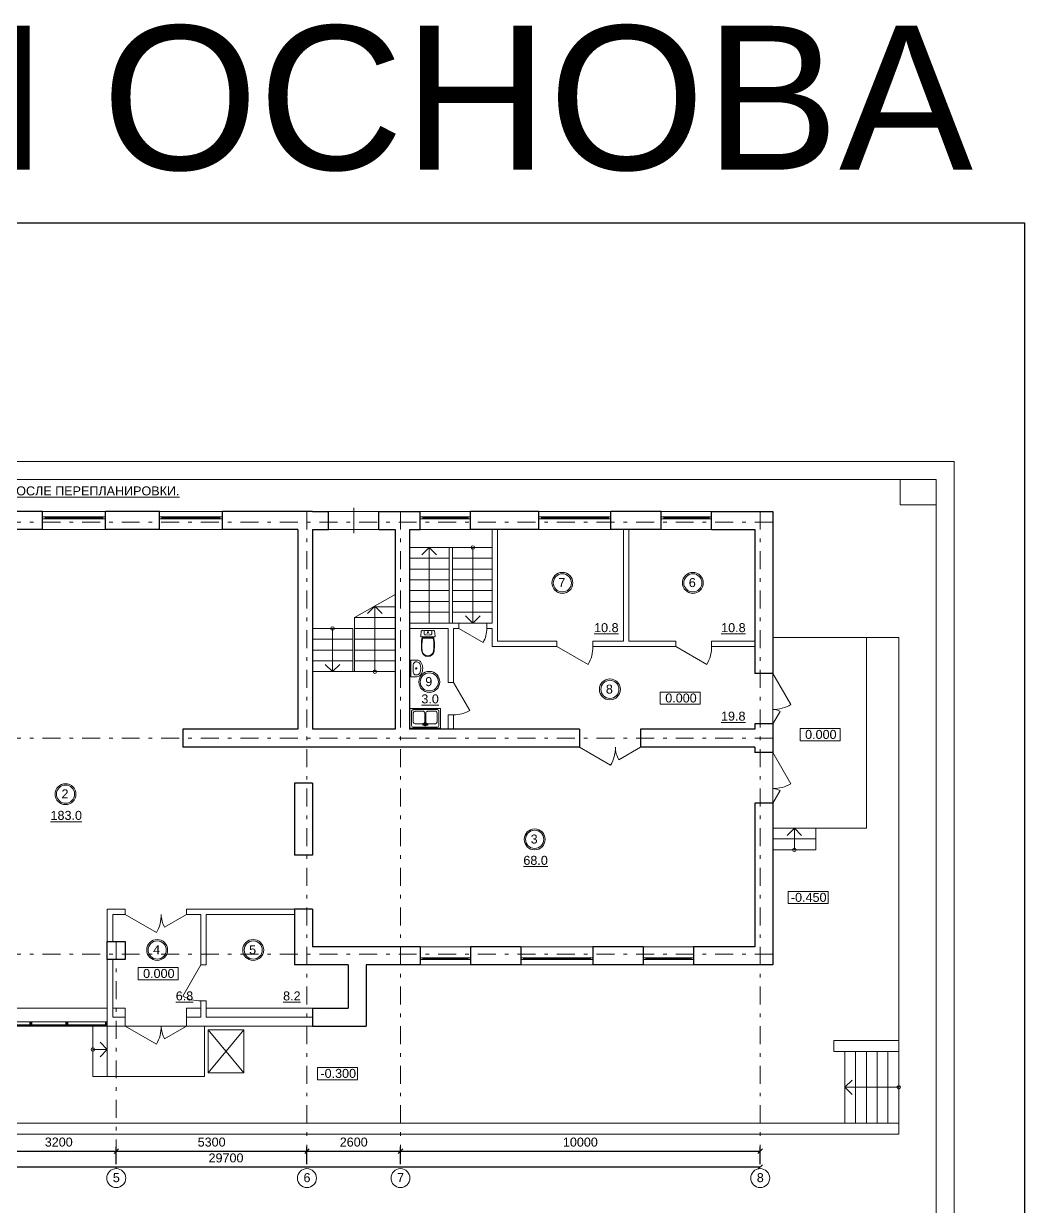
# Model space of a CAD drawing. Header units: metres. Extents: x 315 to 494, y -91 to 12.
# Drawn here: x 465.98 to 493.79, y -71.15 to -38.29 of the extents above; entities that cross this region are included whole.
import ezdxf
from ezdxf.enums import TextEntityAlignment as Align

# ---------------------------------------------------------------- set-up
doc = ezdxf.new("R2010")
doc.units = ezdxf.units.M
doc.header["$MEASUREMENT"] = 0
doc.linetypes.add('( Dashdot )', pattern=[1.001, 0.5, -0.25, 0.001, -0.25])
doc.layers.add('Level 50', color=7, linetype='Continuous', lineweight=0)
doc.styles.get("Standard").update_dxf_attribs({"font": 'times.ttf'})
doc.styles.add('Style-Arial', font='arial.ttf')
doc.dimstyles.get("Standard").update_dxf_attribs({"dimtxt": 0.18, "dimasz": 0.18, "dimexe": 0.18, "dimexo": 0.0625, "dimgap": 0.09, "dimtad": 0, "dimtih": 1, "dimtoh": 1, "dimdec": 4, "dimzin": 0, "dimdsep": 46, "dimtxsty": 'Standard', "dimcen": 0.09, "dimadec": 0, "dimazin": 0, "dimtfac": 1, "dimtdec": 4, "dimtofl": 0, "dimtmove": 0, "dimatfit": 3, "dimfxl": 1, "dimtolj": 1, "dimtzin": 0, "dimarcsym": 0})

# ---------------------------------------------------------------- blocks, each defined once
blk = doc.blocks.new('*U47')
at = {"layer": 'Level 50', "color": 7, "linetype": 'Continuous', "lineweight": 0}
for p, q in [((-20.487, 14.5), (20.513, 14.5)), ((20.513, 14.5), (20.513, -14.5))]:
    blk.add_line(p, q, dxfattribs=at)
at = {"layer": 'Level 50', "color": 7, "linetype": 'Continuous', "lineweight": 13}
for p, q in [((-18.487, 14), (20.013, 14)), ((19.013, 14), (19.013, 13.3)), ((20.013, 14), (20.013, -14)), ((19.013, 13.3), (20.013, 13.3))]:
    blk.add_line(p, q, dxfattribs=at)
blk = doc.blocks.new('_Oblique')
at = {"color": 0, "linetype": 'ByBlock', "lineweight": -2}
blk.add_line((0.5, 0.5), (-0.5, -0.5), dxfattribs=at)
blk = doc.blocks.new('*D414')
at = {"color": 0, "lineweight": -2, "transparency": 16777216}
for p, q in [((465.351, -69.973), (465.351, -69.491)), ((465.351, -69.616), (468.551, -69.616)), ((468.551, -69.973), (468.551, -69.491))]:
    blk.add_line(p, q, dxfattribs=at)
at = {"layer": 'Defpoints', "color": 0, "lineweight": 0, "transparency": 16777216}
for p in [(468.551, -69.616), (465.351, -70.098), (468.551, -70.098)]:
    blk.add_point(p, dxfattribs=at)
at = {"color": 0, "lineweight": -2, "transparency": 16777216, "xscale": 0.125, "yscale": 0.125, "zscale": 0.125, "rotation": 180}
blk.add_blockref('_Oblique', (465.351, -69.616), dxfattribs=at)
at = {"color": 0, "lineweight": -2, "transparency": 16777216, "xscale": 0.125, "yscale": 0.125, "zscale": 0.125}
blk.add_blockref('_Oblique', (468.551, -69.616), dxfattribs=at)
at = {"color": 0, "lineweight": 0, "transparency": 16777216, "insert": (466.951, -69.363), "char_height": 0.25, "attachment_point": 5, "style": 'Style-Arial'}
blk.add_mtext('\\A1;3200', dxfattribs=at)
blk = doc.blocks.new('*D415')
at = {"color": 0, "lineweight": -2, "transparency": 16777216}
for p, q in [((468.551, -69.973), (468.551, -69.491)), ((468.551, -69.616), (473.851, -69.616)), ((473.851, -69.973), (473.851, -69.491))]:
    blk.add_line(p, q, dxfattribs=at)
at = {"layer": 'Defpoints', "color": 0, "lineweight": 0, "transparency": 16777216}
for p in [(473.851, -69.616), (468.551, -70.098), (473.851, -70.098)]:
    blk.add_point(p, dxfattribs=at)
at = {"color": 0, "lineweight": -2, "transparency": 16777216, "xscale": 0.125, "yscale": 0.125, "zscale": 0.125, "rotation": 180}
blk.add_blockref('_Oblique', (468.551, -69.616), dxfattribs=at)
at = {"color": 0, "lineweight": -2, "transparency": 16777216, "xscale": 0.125, "yscale": 0.125, "zscale": 0.125}
blk.add_blockref('_Oblique', (473.851, -69.616), dxfattribs=at)
at = {"color": 0, "lineweight": 0, "transparency": 16777216, "insert": (471.201, -69.363), "char_height": 0.25, "attachment_point": 5, "style": 'Style-Arial'}
blk.add_mtext('\\A1;5300', dxfattribs=at)
blk = doc.blocks.new('*D416')
at = {"color": 0, "lineweight": -2, "transparency": 16777216}
for p, q in [((473.851, -69.973), (473.851, -69.491)), ((473.851, -69.616), (476.451, -69.616)), ((476.451, -69.973), (476.451, -69.491))]:
    blk.add_line(p, q, dxfattribs=at)
at = {"layer": 'Defpoints', "color": 0, "lineweight": 0, "transparency": 16777216}
for p in [(476.451, -69.616), (473.851, -70.098), (476.451, -70.098)]:
    blk.add_point(p, dxfattribs=at)
at = {"color": 0, "lineweight": -2, "transparency": 16777216, "xscale": 0.125, "yscale": 0.125, "zscale": 0.125, "rotation": 180}
blk.add_blockref('_Oblique', (473.851, -69.616), dxfattribs=at)
at = {"color": 0, "lineweight": -2, "transparency": 16777216, "xscale": 0.125, "yscale": 0.125, "zscale": 0.125}
blk.add_blockref('_Oblique', (476.451, -69.616), dxfattribs=at)
at = {"color": 0, "lineweight": 0, "transparency": 16777216, "insert": (475.151, -69.363), "char_height": 0.25, "attachment_point": 5, "style": 'Style-Arial'}
blk.add_mtext('\\A1;2600', dxfattribs=at)
blk = doc.blocks.new('*D417')
at = {"color": 0, "lineweight": -2, "transparency": 16777216}
for p, q in [((476.451, -69.973), (476.451, -69.491)), ((476.451, -69.616), (486.451, -69.616)), ((486.451, -69.973), (486.451, -69.491))]:
    blk.add_line(p, q, dxfattribs=at)
at = {"layer": 'Defpoints', "color": 0, "lineweight": 0, "transparency": 16777216}
for p in [(486.451, -69.616), (476.451, -70.098), (486.451, -70.098)]:
    blk.add_point(p, dxfattribs=at)
at = {"color": 0, "lineweight": -2, "transparency": 16777216, "xscale": 0.125, "yscale": 0.125, "zscale": 0.125, "rotation": 180}
blk.add_blockref('_Oblique', (476.451, -69.616), dxfattribs=at)
at = {"color": 0, "lineweight": -2, "transparency": 16777216, "xscale": 0.125, "yscale": 0.125, "zscale": 0.125}
blk.add_blockref('_Oblique', (486.451, -69.616), dxfattribs=at)
at = {"color": 0, "lineweight": 0, "transparency": 16777216, "insert": (481.451, -69.363), "char_height": 0.25, "attachment_point": 5, "style": 'Style-Arial'}
blk.add_mtext('\\A1;10000', dxfattribs=at)
blk = doc.blocks.new('*D419')
at = {"color": 0, "lineweight": -2, "transparency": 16777216}
for p, q in [((456.751, -69.973), (456.751, -69.93)), ((486.451, -69.973), (486.451, -69.93)), ((486.451, -70.055), (456.751, -70.055))]:
    blk.add_line(p, q, dxfattribs=at)
at = {"layer": 'Defpoints', "color": 0, "lineweight": 0, "transparency": 16777216}
for p in [(456.751, -70.055), (456.751, -70.098), (486.451, -70.098)]:
    blk.add_point(p, dxfattribs=at)
at = {"color": 0, "lineweight": -2, "transparency": 16777216, "xscale": 0.125, "yscale": 0.125, "zscale": 0.125, "rotation": 180}
blk.add_blockref('_Oblique', (456.751, -70.055), dxfattribs=at)
at = {"color": 0, "lineweight": -2, "transparency": 16777216, "xscale": 0.125, "yscale": 0.125, "zscale": 0.125}
blk.add_blockref('_Oblique', (486.451, -70.055), dxfattribs=at)
at = {"color": 0, "lineweight": 0, "transparency": 16777216, "insert": (471.601, -69.803), "char_height": 0.25, "attachment_point": 5, "style": 'Style-Arial'}
blk.add_mtext('\\A1;29700', dxfattribs=at)
blk = doc.blocks.new('*U194')
at = {"color": 7, "linetype": 'Continuous', "lineweight": 13}
blk.add_line((0, 0.06), (0, -0.06), dxfattribs=at)
at = {"color": 7, "linetype": 'Continuous', "lineweight": 13, "flags": 128}
for points in [[(-0.025, 0.06), (0.025, 0.06), (0.025, -0.01), (-0.025, -0.01), (-0.025, 0.06)], [(-0.025, -0.05), (0.025, -0.05), (0.025, -0.06), (-0.025, -0.06), (-0.025, -0.05)]]:
    blk.add_lwpolyline(points, close=True, dxfattribs=at)
for points in [[(-0.015, -0.025), (-0.025, -0.025), (-0.025, -0.01), (0.025, -0.01), (0.025, -0.025), (0.015, -0.025)], [(0.015, -0.025), (0.015, -0.05), (-0.015, -0.05), (-0.015, -0.025)]]:
    blk.add_lwpolyline(points, dxfattribs=at)
blk = doc.blocks.new('*U30')
at = {"color": 7, "linetype": 'Continuous', "lineweight": 13}
for radius in [0.291, 0.252]:
    blk.add_circle((0, 0), radius, dxfattribs=at)
at = {"color": 7, "linetype": 'Continuous', "lineweight": 13, "style": 'Style-Arial'}
blk.add_text('2', height=0.25, dxfattribs=at).set_placement((-0.113, 0.133), align=Align.TOP_LEFT)
blk = doc.blocks.new('*U31')
at = {"color": 7, "linetype": 'Continuous', "lineweight": 13}
for radius in [0.291, 0.252]:
    blk.add_circle((0, 0), radius, dxfattribs=at)
at = {"color": 7, "linetype": 'Continuous', "lineweight": 13, "style": 'Style-Arial'}
blk.add_text('3', height=0.25, dxfattribs=at).set_placement((-0.113, 0.133), align=Align.TOP_LEFT)
blk = doc.blocks.new('*U32')
at = {"color": 7, "linetype": 'Continuous', "lineweight": 13}
for radius in [0.291, 0.252]:
    blk.add_circle((0, 0), radius, dxfattribs=at)
at = {"color": 7, "linetype": 'Continuous', "lineweight": 13, "style": 'Style-Arial'}
blk.add_text('4', height=0.25, dxfattribs=at).set_placement((-0.113, 0.133), align=Align.TOP_LEFT)
blk = doc.blocks.new('*U33')
at = {"color": 7, "linetype": 'Continuous', "lineweight": 13}
for radius in [0.291, 0.252]:
    blk.add_circle((0, 0), radius, dxfattribs=at)
at = {"color": 7, "linetype": 'Continuous', "lineweight": 13, "style": 'Style-Arial'}
blk.add_text('5', height=0.25, dxfattribs=at).set_placement((-0.113, 0.133), align=Align.TOP_LEFT)
blk = doc.blocks.new('*U34')
at = {"color": 7, "linetype": 'Continuous', "lineweight": 13}
for radius in [0.291, 0.252]:
    blk.add_circle((0, 0), radius, dxfattribs=at)
at = {"color": 7, "linetype": 'Continuous', "lineweight": 13, "style": 'Style-Arial'}
blk.add_text('6', height=0.25, dxfattribs=at).set_placement((-0.113, 0.133), align=Align.TOP_LEFT)
blk = doc.blocks.new('*U35')
at = {"color": 7, "linetype": 'Continuous', "lineweight": 13}
for radius in [0.291, 0.252]:
    blk.add_circle((0, 0), radius, dxfattribs=at)
at = {"color": 7, "linetype": 'Continuous', "lineweight": 13, "style": 'Style-Arial'}
blk.add_text('7', height=0.25, dxfattribs=at).set_placement((-0.113, 0.133), align=Align.TOP_LEFT)
blk = doc.blocks.new('*U37')
at = {"color": 7, "linetype": 'Continuous', "lineweight": 13}
for radius in [0.291, 0.252]:
    blk.add_circle((0, 0), radius, dxfattribs=at)
at = {"color": 7, "linetype": 'Continuous', "lineweight": 13, "style": 'Style-Arial'}
blk.add_text('8', height=0.25, dxfattribs=at).set_placement((-0.113, 0.133), align=Align.TOP_LEFT)
blk = doc.blocks.new('*U36')
at = {"color": 7, "linetype": 'Continuous', "lineweight": 13}
for radius in [0.291, 0.252]:
    blk.add_circle((0, 0), radius, dxfattribs=at)
at = {"color": 7, "linetype": 'Continuous', "lineweight": 13, "style": 'Style-Arial'}
blk.add_text('9', height=0.25, dxfattribs=at).set_placement((-0.113, 0.133), align=Align.TOP_LEFT)
blk = doc.blocks.new('SINK10')
at = {"color": 252, "linetype": 'Continuous', "lineweight": 13}
for p, q in [((-23, 0), (-23, -16.8)), ((23, 0), (-23, 0)), ((23, 0), (23, -16.8)), ((-17.9, -12.3), (-18, -13.4)), ((-18, -13.4), (-18, -16.8)), ((-17.5, -11.2), (-17.9, -12.3)), ((-16.8, -10.1), (-17.5, -11.2)), ((-15.9, -9.2), (-16.8, -10.1)), ((-14.8, -8.3), (-15.9, -9.2)), ((-13.6, -7.7), (-14.8, -8.3)), ((-12.2, -7.2), (-13.6, -7.7)), ((-10.7, -6.9), (-12.2, -7.2)), ((-9.1, -6.8), (-10.7, -6.9)), ((-9.1, -6.8), (-9.1, -6.8)), ((9.1, -6.8), (-9.1, -6.8)), ((9.1, -6.8), (9.1, -6.8)), ((10.7, -6.9), (9.1, -6.8)), ((12.2, -7.2), (10.7, -6.9)), ((13.6, -7.7), (12.2, -7.2)), ((14.8, -8.3), (13.6, -7.7)), ((15.9, -9.2), (14.8, -8.3)), ((16.8, -10.1), (15.9, -9.2)), ((17.5, -11.2), (16.8, -10.1)), ((17.9, -12.3), (17.5, -11.2)), ((18, -13.4), (17.9, -12.3)), ((18, -13.4), (18, -16.8))]:
    blk.add_line(p, q, dxfattribs=at)
for centre, radius, start, end in [((-9.1, -16.8), 13.9, 180, 241.5254), ((-9.1, -16.8), 8.89, 180, 241.5254), ((0, 0), 33, 241.5254, 298.4746), ((0, 0), 28, 241.5254, 298.4746), ((0, -15.2), 1.75, 0, 360), ((9.1, -16.8), 8.89, 298.4746, 360), ((9.1, -16.8), 13.9, 298.4746, 360)]:
    blk.add_arc(centre, radius, start, end, dxfattribs=at)
blk = doc.blocks.new('ун2')
at = {"color": 252, "linetype": 'Continuous', "lineweight": 13}
for p, q in [((-0.131, -0.114), (-0.131, 0.006)), ((0.131, -0.114), (0.131, 0.006)), ((-0.25, -0.194), (-0.229, -0.012)), ((0, -0.266), (-0.184, -0.266)), ((0, -0.235), (-0.168, -0.235)), ((0, -0.235), (0.168, -0.235)), ((0, -0.266), (0.184, -0.266)), ((0.25, -0.194), (0.229, -0.012))]:
    blk.add_line(p, q, dxfattribs=at)
at = {"color": 252, "linetype": 'Continuous', "lineweight": 13, "extrusion": (0, 0, -1)}
blk.add_circle((0, -0.058), 0.0157, dxfattribs=at)
at = {"color": 252, "linetype": 'Continuous', "lineweight": 13}
for centre, radius, start, end in [((-0.225, 0.014), 0.0259, 262.0147, 1.5137), ((0, 1.373), 1.373, 261.6431, 278.3569), ((0.225, 0.014), 0.0258, 178.1572, 278.1058), ((-0.226, -0.192), 0.0242, 185.3126, 270.5398), ((0, -1.267), 1.076, 77.8721, 102.1279), ((1.292, -0.524), 1.518, 168.8327, 186.9654), ((-0.169, -0.152), 0.0829, 229.7034, 270.7895), ((1.29, -0.524), 1.497, 170.087, 187.0749), ((-0.115, -0.115), 0.0166, 175.2998, 270.088), ((0, -0.594), 0.477, 76.0614, 103.9386), ((0.115, -0.115), 0.0166, 269.912, 4.7002), ((0.169, -0.152), 0.0829, 269.2105, 310.2966), ((-1.29, -0.524), 1.497, 352.9251, 9.913), ((-1.292, -0.524), 1.518, 353.0346, 11.1673), ((0.226, -0.192), 0.0242, 269.4602, 354.6874), ((0, -0.679), 0.217, 187.7539, 269.9084), ((0, -0.679), 0.198, 188.5249, 269.9084), ((0, -0.679), 0.198, 270.0916, 351.4751), ((0, -0.679), 0.217, 270.0916, 352.2461)]:
    blk.add_arc(centre, radius, start, end, dxfattribs=at)
blk = doc.blocks.new('SINK4')
at = {"color": 252, "linetype": 'Continuous', "lineweight": 13}
for p, q in [((-45, 0), (45, 0)), ((-45, -60), (-45, 0)), ((45, -60), (45, 0)), ((-45, -2), (45, -2)), ((-40, -10), (-40, -52)), ((35, -5), (-35, -5)), ((-35, -20), (-35, -47)), ((-6.5, -15), (-30, -15)), ((-7.4, -12), (-7.5, -12.3)), ((-7.5, -12.3), (-7.5, -12.8)), ((-7.5, -12.8), (-7.4, -13.4)), ((-7.1, -11.4), (-7.4, -12)), ((-7.2, -11.9), (-7.4, -12)), ((-7.4, -13.4), (-7.3, -14)), ((-7.3, -14), (-7.1, -14.5)), ((-7, -11.9), (-7.2, -11.9)), ((-6.9, -11.3), (-7.1, -11.4)), ((-7.1, -14.5), (-6.9, -15.1)), ((-6.8, -12.1), (-7, -11.9)), ((-3, -11.2), (-6.9, -11.3)), ((-6.6, -11.3), (-6.9, -11.3)), ((-6.9, -15.1), (-6.6, -15.5)), ((-6.5, -12.5), (-6.8, -12.1)), ((-6.3, -11.6), (-6.6, -11.3)), ((-6.6, -15.5), (-6.4, -15.7)), ((-6.3, -13), (-6.5, -12.5)), ((-6.4, -15.7), (-6.2, -15.7)), ((-5.9, -16), (-6.4, -15.7)), ((-6, -12.1), (-6.3, -11.6)), ((-6.1, -13.6), (-6.3, -13)), ((-6.2, -15.7), (-6, -15.6)), ((-6, -14.2), (-6.1, -13.6)), ((-5.7, -12.7), (-6, -12.1)), ((-5.9, -14.8), (-6, -14.2)), ((-6, -15.6), (-5.9, -15.3)), ((-5.9, -15.3), (-5.9, -14.8)), ((-5.9, -16), (-5.6, -16.1)), ((-5.5, -13.5), (-5.7, -12.7)), ((-2.2, -14.1), (-5.6, -16.1)), ((-5.6, -16.1), (-5.4, -15.9)), ((-5.3, -14.2), (-5.5, -13.5)), ((-5.4, -15.9), (-5.3, -15.5)), ((-5.3, -14.9), (-5.3, -14.2)), ((-5.3, -15.5), (-5.3, -14.9)), ((-2.8, -11.3), (-3, -11.2)), ((-2.6, -11.4), (-2.8, -11.3)), ((-2.3, -10.4), (-2.7, -11.1)), ((-2.7, -11.1), (-2.7, -11.4)), ((-1.9, -11.3), (-2.6, -11.5)), ((-2.4, -11.7), (-2.6, -11.4)), ((-2.3, -12.1), (-2.4, -11.7)), ((-1.6, -9.7), (-2.3, -10.4)), ((-2.1, -12.6), (-2.3, -12.1)), ((-2.2, -14.1), (-2.1, -14)), ((-2, -13), (-2.1, -12.6)), ((-2.1, -14), (-2, -13.8)), ((-2, -13.4), (-2, -13)), ((-2, -13.8), (-2, -13.4)), ((-1.3, -13.6), (-2, -13.8)), ((-2, -13.9), (-1.6, -14.3)), ((-0.9, -9.3), (-1.6, -9.7)), ((-1.6, -14.3), (-0.9, -14.7)), ((-1.2, -11.1), (-1.5, -12)), ((-1.5, -12), (-1.2, -12.9)), ((-1.5, -47), (-1.5, -20)), ((-0.5, -10.6), (-1.2, -11.1)), ((-1.2, -12.9), (-0.9, -13.1)), ((-1.1, -32), (-0.9, -31.4)), ((-0.9, -32.6), (-1.1, -32)), ((-0.8, -11.4), (-1, -12)), ((-1, -12), (-0.9, -12.5)), ((0, -9.2), (-0.9, -9.3)), ((-0.7, -11.5), (-0.9, -12)), ((-0.9, -12), (-0.9, -32)), ((-0.9, -14.7), (-0.9, -14.7)), ((-0.7, -32.5), (-0.9, -32)), ((-0.3, -11), (-0.8, -11.4)), ((-0.3, -32.9), (-0.9, -32.6)), ((-0.9, -32.6), (-0.7, -33)), ((-0.3, -11.2), (-0.7, -11.5)), ((-0.3, -32.8), (-0.7, -32.5)), ((-0.3, -33.3), (-0.7, -33)), ((0.5, -10.6), (-0.5, -10.6)), ((0.3, -11), (-0.3, -11)), ((0.3, -11.2), (-0.3, -11.2)), ((0.3, -32.8), (-0.3, -32.8)), ((0.3, -32.9), (-0.3, -32.9)), ((0.3, -33.3), (-0.3, -33.3)), ((0.9, -9.3), (0, -9.2)), ((0.8, -11.4), (0.3, -11)), ((0.7, -11.5), (0.3, -11.2)), ((0.7, -32.5), (0.3, -32.8)), ((0.8, -32.6), (0.3, -32.9)), ((0.7, -33), (0.3, -33.3)), ((1.2, -11.1), (0.5, -10.6)), ((0.8, -12), (0.7, -11.5)), ((0.8, -32), (0.7, -32.5)), ((0.8, -32.6), (0.7, -33)), ((1, -12), (0.8, -11.4)), ((0.8, -12.5), (1, -12)), ((0.8, -12), (0.8, -32)), ((0.8, -13.1), (1.2, -12.9)), ((0.8, -14.7), (0.9, -14.7)), ((0.8, -31.4), (1, -32)), ((1, -32), (0.8, -32.6)), ((1.6, -9.7), (0.9, -9.3)), ((0.9, -14.7), (1.6, -14.3)), ((1.5, -12), (1.2, -11.1)), ((1.2, -12.9), (1.5, -12)), ((1.3, -13.6), (2, -13.8)), ((1.5, -20), (1.5, -47)), ((2.3, -10.4), (1.6, -9.7)), ((1.6, -14.3), (2, -13.9)), ((1.9, -11.3), (2.6, -11.5)), ((2.1, -12.6), (2, -13)), ((2, -13), (2, -13.4)), ((2, -13.4), (2, -13.8)), ((2, -13.8), (2.1, -14)), ((2.3, -12.1), (2.1, -12.6)), ((2.1, -14), (2.2, -14.1)), ((2.2, -14.1), (5.6, -16.1)), ((2.7, -11.1), (2.3, -10.4)), ((2.4, -11.7), (2.3, -12.1)), ((2.6, -11.4), (2.4, -11.7)), ((2.8, -11.3), (2.6, -11.4)), ((2.7, -11.4), (2.7, -11.1)), ((3, -11.2), (2.8, -11.3)), ((3, -11.2), (6.9, -11.3)), ((5.5, -13.5), (5.3, -14.2)), ((5.3, -14.2), (5.3, -14.9)), ((5.3, -14.9), (5.3, -15.5)), ((5.3, -15.5), (5.4, -15.9)), ((5.4, -15.9), (5.6, -16.1)), ((5.7, -12.7), (5.5, -13.5)), ((5.6, -16.1), (5.9, -16)), ((6, -12.1), (5.7, -12.7)), ((6, -14.2), (5.9, -14.8)), ((5.9, -14.8), (5.9, -15.3)), ((5.9, -15.3), (6, -15.6)), ((5.9, -16), (6.4, -15.7)), ((6.3, -11.6), (6, -12.1)), ((6.1, -13.6), (6, -14.2)), ((6, -15.6), (6.2, -15.7)), ((6.3, -13), (6.1, -13.6)), ((6.2, -15.7), (6.4, -15.7)), ((6.6, -11.3), (6.3, -11.6)), ((6.5, -12.5), (6.3, -13)), ((6.4, -15.7), (6.6, -15.5)), ((6.8, -12.1), (6.5, -12.5)), ((30, -15), (6.5, -15)), ((6.9, -11.3), (6.6, -11.3)), ((6.6, -15.5), (6.9, -15.1)), ((7, -11.9), (6.8, -12.1)), ((7.1, -11.4), (6.9, -11.3)), ((6.9, -15.1), (7.1, -14.5)), ((7.2, -11.9), (7, -11.9)), ((7.1, -11.4), (7.4, -12)), ((7.1, -14.5), (7.3, -14)), ((7.4, -12), (7.2, -11.9)), ((7.3, -14), (7.4, -13.4)), ((7.5, -12.3), (7.4, -12)), ((7.4, -13.4), (7.5, -12.8)), ((7.5, -12.8), (7.5, -12.3)), ((35, -47), (35, -20)), ((40, -52), (40, -10)), ((-45, -60), (45, -60)), ((-35, -57), (35, -57)), ((-30, -52), (-6.5, -52)), ((6.5, -52), (30, -52))]:
    blk.add_line(p, q, dxfattribs=at)
for centre, start, end in [((-35, -10), 90, 180), ((-30, -20), 90, 180), ((-6.5, -20), 0, 90), ((6.5, -20), 90, 180), ((30, -20), 0, 90), ((35, -10), 0, 90), ((-35, -52), 180, 270), ((-30, -47), 180, 270), ((-6.5, -47), 270, 0), ((6.5, -47), 180, 270), ((30, -47), 270, 0), ((35, -52), 270, 0)]:
    blk.add_arc(centre, 5, start, end, dxfattribs=at)
for p in [(-35, -57), (-30, -52), (6.5, -52)]:
    blk.add_point(p, dxfattribs=at)

msp = doc.modelspace()

# ---------------------------------------------------------------- linework, layer by layer
at = {"color": 7, "linetype": 'Continuous', "lineweight": 30}
for p, q in [((466.50056746, -51.84026234), (465.00056746, -51.84026234)), ((469.75056746, -51.84026234), (468.25056746, -51.84026234)), ((474.00056746, -51.84026234), (474.45056746, -51.84026234)), ((475.85056746, -51.84026234), (477.00056746, -51.84026234)), ((485.10056746, -51.84026234), (486.80056746, -51.84026234)), ((466.50056746, -52.34026234), (465.00056746, -52.34026234)), ((469.75056746, -52.34026234), (468.25056746, -52.34026234)), ((474.00056746, -52.34026234), (474.45056746, -52.34026234)), ((475.85056746, -52.34026234), (476.30056746, -52.34026234)), ((476.70056746, -52.34026234), (477.00056746, -52.34026234)), ((485.10056746, -52.34026234), (486.30056746, -52.34026234)), ((473.60056746, -57.89026234), (470.40056746, -57.89026234)), ((481.42556746, -57.89026234), (481.42556746, -58.39026234)), ((474.00056746, -59.39026234), (473.50056746, -59.39026234)), ((486.80056746, -59.94026234), (486.80056746, -64.44026234)), ((474.00056746, -62.89026234), (473.50056746, -62.89026234)), ((475.00056746, -64.44026234), (475.00056746, -65.64026234))]:
    msp.add_line(p, q, dxfattribs=at)
at = {"lineweight": 30}
for p, q in [((466.50056746, -52.34026234), (466.50056746, -51.84026234)), ((468.25056746, -52.34026234), (468.25056746, -51.84026234)), ((469.75056746, -52.34026234), (469.75056746, -51.84026234)), ((474.00056746, -51.84026234), (471.50056746, -51.84026234)), ((471.50056746, -52.34026234), (471.50056746, -51.84026234)), ((474.45056746, -52.34026234), (474.45056746, -51.84026234)), ((475.85056746, -52.34026234), (475.85056746, -51.84026234)), ((477.00056746, -52.34026234), (477.00056746, -51.84026234)), ((478.40056746, -52.34026234), (478.40056746, -51.84026234)), ((480.30056746, -51.84026234), (478.40056746, -51.84026234)), ((480.30056746, -52.34026234), (480.30056746, -51.84026234)), ((482.30056746, -52.34026234), (482.30056746, -51.84026234)), ((483.70056746, -51.84026234), (482.30056746, -51.84026234)), ((483.70056746, -52.34026234), (483.70056746, -51.84026234)), ((485.10056746, -52.34026234), (485.10056746, -51.84026234)), ((486.80056746, -51.84026234), (486.80056746, -56.34026234)), ((473.60056746, -52.34026234), (471.50056746, -52.34026234)), ((473.60056746, -52.34026234), (473.60056746, -57.89026234)), ((474.00056746, -52.34026234), (474.00056746, -57.89026234)), ((476.30056746, -52.34026234), (476.30056746, -57.89026234)), ((476.70056746, -52.34026234), (476.70056746, -57.89026234)), ((480.30056746, -52.34026234), (478.40056746, -52.34026234)), ((483.70056746, -52.34026234), (482.30056746, -52.34026234)), ((486.30056746, -52.34026234), (486.30056746, -56.34026234)), ((486.80056746, -56.34026234), (486.30056746, -56.34026234)), ((486.80056746, -57.74026234), (486.30056746, -57.74026234)), ((486.30056746, -57.74026234), (486.30056746, -57.89026234)), ((486.80056746, -57.74026234), (486.80056746, -58.54026234)), ((470.40056746, -57.89026234), (470.40056746, -58.39026234)), ((476.30056746, -57.89026234), (474.00056746, -57.89026234)), ((481.42556746, -57.89026234), (476.70056746, -57.89026234)), ((486.30056746, -57.89026234), (483.12556746, -57.89026234)), ((483.12556746, -57.89026234), (483.12556746, -58.39026234)), ((481.42556746, -58.39026234), (470.40056746, -58.39026234)), ((486.30056746, -58.39026234), (483.12556746, -58.39026234)), ((486.30056746, -58.39026234), (486.30056746, -58.54026234)), ((486.80056746, -58.54026234), (486.30056746, -58.54026234)), ((473.50056746, -59.39026234), (473.50056746, -61.39026234)), ((474.00056746, -59.39026234), (474.00056746, -61.39026234)), ((486.80056746, -59.94026234), (486.30056746, -59.94026234)), ((486.30056746, -59.94026234), (486.30056746, -63.94026234)), ((474.00056746, -61.39026234), (473.50056746, -61.39026234)), ((473.50056746, -62.89026234), (473.50056746, -64.44026234)), ((474.00056746, -62.89026234), (474.00056746, -63.94026234)), ((477.00056746, -63.94026234), (474.00056746, -63.94026234)), ((477.00056746, -63.94026234), (477.00056746, -64.44026234)), ((478.40056746, -63.94026234), (478.40056746, -64.44026234)), ((479.80056746, -63.94026234), (478.40056746, -63.94026234)), ((479.80056746, -63.94026234), (479.80056746, -64.44026234)), ((481.80056746, -63.94026234), (481.80056746, -64.44026234)), ((483.20056746, -63.94026234), (481.80056746, -63.94026234)), ((483.20056746, -63.94026234), (483.20056746, -64.44026234)), ((486.30056746, -63.94026234), (484.60056746, -63.94026234)), ((484.60056746, -63.94026234), (484.60056746, -64.44026234)), ((475.00056746, -64.44026234), (473.50056746, -64.44026234)), ((477.00056746, -64.44026234), (475.50056746, -64.44026234)), ((475.50056746, -64.44026234), (475.50056746, -66.14026234)), ((479.80056746, -64.44026234), (478.40056746, -64.44026234)), ((483.20056746, -64.44026234), (481.80056746, -64.44026234)), ((486.80056746, -64.44026234), (484.60056746, -64.44026234)), ((474.00056746, -65.64026234), (474.00056746, -66.14026234)), ((474.00056746, -65.64026234), (475.00056746, -65.64026234)), ((474.00056746, -66.14026234), (475.50056746, -66.14026234))]:
    msp.add_line(p, q, dxfattribs=at)
at = {"color": 1, "linetype": '( Dashdot )', "lineweight": 0}
for p, q in [((473.85056746, -51.84026234), (473.85056746, -70.09831554)), ((476.45056746, -51.84026234), (476.45056746, -70.09831554)), ((486.45056746, -51.84026234), (486.45056746, -70.09831554)), ((486.80056746, -52.14026234), (453.51223399, -52.14026234)), ((486.80056746, -58.14026234), (453.51223399, -58.14026234)), ((468.55056746, -63.79026234), (468.55056746, -70.09831554)), ((486.80056746, -64.14026234), (453.51223399, -64.14026234))]:
    msp.add_line(p, q, dxfattribs=at)
at = {"lineweight": 0}
for p, q in [((475.15056746, -52.44026234), (475.15056746, -51.74026234)), ((475.17556746, -54.79026234), (476.30056746, -54.1474052)), ((475.70056746, -54.49026234), (476.30056746, -54.49026234)), ((475.17556746, -54.79026234), (476.30056746, -54.79026234)), ((475.17556746, -55.09026234), (476.30056746, -55.09026234)), ((474.00056746, -55.39026234), (475.12556746, -55.39026234)), ((475.17556746, -55.39026234), (476.30056746, -55.39026234)), ((486.80056746, -55.34026234), (490.30056746, -55.34026234)), ((490.30056746, -55.34026234), (490.30056746, -69.14026234)), ((474.00056746, -55.69026234), (475.12556746, -55.69026234)), ((475.17556746, -55.69026234), (476.30056746, -55.69026234)), ((474.00056746, -55.99026234), (475.12556746, -55.99026234)), ((475.17556746, -55.99026234), (476.30056746, -55.99026234)), ((488.50056746, -66.54026234), (490.30056746, -66.54026234)), ((488.50056746, -66.54026234), (488.50056746, -66.84026234)), ((488.50056746, -66.84026234), (490.30056746, -66.84026234)), ((488.80056746, -66.84026234), (488.80056746, -68.84026234)), ((489.10056746, -66.84026234), (489.10056746, -68.84026234)), ((489.40056746, -66.84026234), (489.40056746, -68.84026234)), ((489.70056746, -66.84026234), (489.70056746, -68.84026234)), ((490.00056746, -66.84026234), (490.00056746, -68.84026234)), ((454.32801526, -68.84026234), (490.30056746, -68.84026234)), ((454.32801526, -69.14026234), (490.30056746, -69.14026234))]:
    msp.add_line(p, q, dxfattribs=at)
at = {"color": 7, "linetype": 'Continuous', "lineweight": 0}
for p, q in [((468.18056746, -52.01526234), (466.57056746, -52.01526234)), ((471.43056746, -52.01526234), (469.82056746, -52.01526234)), ((478.33056746, -52.01526234), (477.07056746, -52.01526234)), ((482.23056746, -52.01526234), (480.37056746, -52.01526234)), ((485.03056746, -52.01526234), (483.77056746, -52.01526234)), ((476.70056746, -53.14026234), (477.80056746, -53.14026234)), ((477.90056746, -53.14026234), (479.00056746, -53.14026234)), ((476.70056746, -53.44026234), (477.80056746, -53.44026234)), ((477.90056746, -53.44026234), (479.00056746, -53.44026234)), ((476.70056746, -53.74026234), (477.80056746, -53.74026234)), ((477.90056746, -53.74026234), (479.00056746, -53.74026234)), ((476.70056746, -54.04026234), (477.80056746, -54.04026234)), ((477.90056746, -54.04026234), (479.00056746, -54.04026234)), ((476.70056746, -54.34026234), (477.80056746, -54.34026234)), ((477.90056746, -54.34026234), (479.00056746, -54.34026234)), ((476.70056746, -54.64026234), (477.80056746, -54.64026234)), ((477.90056746, -54.64026234), (479.00056746, -54.64026234)), ((476.70056746, -54.94026234), (477.80056746, -54.94026234)), ((486.80056746, -56.34026234), (486.80056746, -57.74026234)), ((486.80056746, -58.54026234), (486.80056746, -59.94026234)), ((488.00056746, -60.94026234), (486.80056746, -60.94026234)), ((478.33056746, -64.26526234), (477.07056746, -64.26526234)), ((481.73056746, -64.26526234), (479.87056746, -64.26526234)), ((484.53056746, -64.26526234), (483.27056746, -64.26526234)), ((460.10056746, -65.64026234), (468.30056746, -65.64026234)), ((468.45056746, -65.64026234), (468.80056746, -65.64026234)), ((468.80056746, -65.64026234), (468.80056746, -65.89026234)), ((470.50056746, -65.64026234), (470.50056746, -65.89026234)), ((470.50056746, -65.64026234), (470.90056746, -65.64026234)), ((471.05056746, -65.64026234), (474.00056746, -65.64026234)), ((460.10056746, -66.14026234), (468.30056746, -66.14026234)), ((468.80056746, -66.14026234), (470.50056746, -66.14026234)), ((468.09847855, -66.58817343), (468.30056746, -66.79026234)), ((468.30056746, -66.79026234), (467.90056746, -66.79026234)), ((468.09847855, -66.99235126), (468.30056746, -66.79026234)), ((489.00265638, -67.63817343), (488.80056746, -67.84026234)), ((488.80056746, -67.84026234), (490.30056746, -67.84026234)), ((489.00265638, -68.04235126), (488.80056746, -67.84026234))]:
    msp.add_line(p, q, dxfattribs=at)
at = {"lineweight": 13}
for p, q in [((479.00056746, -52.34026234), (479.00056746, -54.94026234)), ((479.15056746, -52.34026234), (479.15056746, -55.09026234)), ((477.90056746, -52.84026234), (477.90056746, -54.94026234)), ((475.17556746, -54.79026234), (475.17556746, -56.29026234)), ((474.00056746, -55.09026234), (475.12556746, -55.09026234)), ((475.12556746, -55.09026234), (475.12556746, -56.29026234)), ((477.77556746, -55.09026234), (477.77556746, -56.59026234)), ((477.92556746, -55.09026234), (478.07556746, -55.09026234)), ((477.92556746, -55.09026234), (477.92556746, -56.59026234)), ((478.07556746, -54.94026234), (478.07556746, -55.09026234)), ((478.07556746, -54.94026234), (478.85056746, -54.94026234)), ((478.85056746, -54.94026234), (478.85056746, -55.09026234)), ((479.00056746, -54.94026234), (478.85056746, -54.94026234)), ((478.85056746, -55.09026234), (479.00056746, -55.09026234)), ((474.00056746, -56.29026234), (476.30056746, -56.29026234)), ((477.77556746, -57.49026234), (477.92556746, -57.49026234)), ((477.77556746, -57.49026234), (477.77556746, -57.89026234)), ((477.92556746, -57.49026234), (477.92556746, -57.89026234))]:
    msp.add_line(p, q, dxfattribs=at)
at = {"color": 7, "linetype": 'Continuous', "lineweight": 13}
for p, q in [((482.65056746, -52.34026234), (482.65056746, -55.44026234)), ((482.80056746, -52.34026234), (482.80056746, -55.44026234)), ((476.70056746, -52.84026234), (479.00056746, -52.84026234)), ((477.04847855, -53.04235126), (477.25056746, -52.84026234)), ((477.25056746, -54.94026234), (477.25056746, -52.84026234)), ((477.45265638, -53.04235126), (477.25056746, -52.84026234)), ((477.80056746, -52.84026234), (477.80056746, -54.94026234)), ((478.46306746, -54.94026234), (478.46306746, -52.84026234)), ((475.53597855, -54.67092269), (475.73806746, -54.46883377)), ((475.73806746, -54.46883377), (475.73806746, -56.29026234)), ((475.94015638, -54.67092269), (475.73806746, -54.46883377)), ((478.26097855, -54.73817343), (478.46306746, -54.94026234)), ((478.66515638, -54.73817343), (478.46306746, -54.94026234)), ((474.56306746, -56.29026234), (474.56306746, -55.09026234)), ((477.92556746, -54.94026234), (476.70056746, -54.94026234)), ((477.77556746, -55.09026234), (476.70056746, -55.09026234)), ((477.92556746, -54.94026234), (478.07556746, -54.94026234)), ((478.74673715, -55.47776234), (478.07556746, -55.09026234)), ((479.00056746, -55.09026234), (479.00056746, -55.59026234)), ((479.15056746, -55.09026234), (479.15056746, -55.44026234)), ((480.80056746, -55.44026234), (479.15056746, -55.44026234)), ((480.80056746, -55.44026234), (480.80056746, -55.59026234)), ((482.65056746, -55.44026234), (481.80056746, -55.44026234)), ((481.80056746, -55.44026234), (481.80056746, -55.59026234)), ((484.10056746, -55.44026234), (482.80056746, -55.44026234)), ((484.10056746, -55.44026234), (484.10056746, -55.59026234)), ((486.30056746, -55.44026234), (485.10056746, -55.44026234)), ((485.10056746, -55.44026234), (485.10056746, -55.59026234)), ((486.80056746, -55.34026234), (489.40056746, -55.34026234)), ((489.40056746, -55.34026234), (489.40056746, -60.64026234)), ((480.80056746, -55.59026234), (479.00056746, -55.59026234)), ((481.66659287, -56.09026234), (480.80056746, -55.59026234)), ((484.10056746, -55.59026234), (481.80056746, -55.59026234)), ((484.96659287, -56.09026234), (484.10056746, -55.59026234)), ((486.30056746, -55.59026234), (485.10056746, -55.59026234)), ((474.36097855, -56.08817343), (474.56306746, -56.29026234)), ((474.76515638, -56.08817343), (474.56306746, -56.29026234)), ((487.30056746, -57.20628775), (486.80056746, -56.34026234)), ((477.77556746, -56.59026234), (477.92556746, -56.59026234)), ((478.37556746, -57.3696852), (477.92556746, -56.59026234)), ((486.80056746, -57.74026234), (487.00056746, -57.39385218)), ((482.29159287, -58.89026234), (481.42556746, -58.39026234)), ((482.51934968, -58.74026234), (483.12556746, -58.39026234)), ((487.30056746, -59.40628775), (486.80056746, -58.54026234)), ((486.80056746, -59.94026234), (487.00056746, -59.59385218)), ((489.40056746, -60.64026234), (486.80056746, -60.64026234)), ((487.19847855, -60.84235126), (487.40056746, -60.64026234)), ((487.40056746, -60.64026234), (487.40056746, -61.24026234)), ((487.60265638, -60.84235126), (487.40056746, -60.64026234)), ((488.00056746, -60.64026234), (488.00056746, -61.24026234)), ((488.00056746, -61.24026234), (486.80056746, -61.24026234)), ((468.30056746, -63.79026234), (468.30056746, -62.89026234)), ((468.80056746, -62.89026234), (468.30056746, -62.89026234)), ((468.45056746, -63.79026234), (468.45056746, -63.04026234)), ((468.80056746, -63.04026234), (468.45056746, -63.04026234)), ((468.80056746, -63.04026234), (468.80056746, -62.89026234)), ((473.50056746, -62.89026234), (470.50056746, -62.89026234)), ((470.50056746, -63.04026234), (470.50056746, -62.89026234)), ((470.90056746, -63.04026234), (470.50056746, -63.04026234)), ((470.90056746, -63.04026234), (470.90056746, -64.44026234)), ((473.50056746, -63.04026234), (471.05056746, -63.04026234)), ((471.05056746, -63.04026234), (471.05056746, -64.44026234)), ((468.30056746, -64.29026234), (468.30056746, -66.14026234)), ((468.45056746, -64.29026234), (468.45056746, -65.89026234)), ((470.40056746, -65.30628775), (470.90056746, -64.44026234)), ((470.90056746, -64.44026234), (471.05056746, -64.44026234)), ((470.90056746, -65.44026234), (471.05056746, -65.44026234)), ((470.90056746, -65.44026234), (470.90056746, -65.89026234)), ((471.05056746, -65.44026234), (471.05056746, -65.89026234)), ((468.45056746, -65.89026234), (468.80056746, -65.89026234)), ((468.80056746, -65.89026234), (468.80056746, -66.14026234)), ((470.50056746, -65.89026234), (470.90056746, -65.89026234)), ((470.50056746, -65.89026234), (470.50056746, -66.14026234)), ((471.05056746, -65.89026234), (474.00056746, -65.89026234)), ((467.90056746, -66.14026234), (467.90056746, -67.54026234)), ((468.30056746, -66.14026234), (468.80056746, -66.14026234)), ((468.30056746, -66.14026234), (468.30056746, -67.54026234)), ((470.50056746, -66.14026234), (474.00056746, -66.14026234)), ((471.00056746, -66.14026234), (471.00056746, -67.54026234)), ((471.10056746, -66.24026234), (472.10056746, -67.44026234)), ((471.10056746, -67.44026234), (472.10056746, -66.24026234)), ((467.90056746, -67.54026234), (471.00056746, -67.54026234))]:
    msp.add_line(p, q, dxfattribs=at)
at = {"color": 7, "lineweight": 13}
for p, q in [((469.66659287, -63.54026234), (468.80056746, -63.04026234)), ((469.89434968, -63.39026234), (470.50056746, -63.04026234)), ((469.66659287, -66.64026234), (468.80056746, -66.14026234)), ((469.89434968, -66.49026234), (470.50056746, -66.14026234))]:
    msp.add_line(p, q, dxfattribs=at)
at = {"color": 1, "linetype": 'Continuous', "lineweight": 30, "flags": 128}
msp.add_lwpolyline([(449.60862772, -43.81595254), (493.79294394, -43.81595254), (493.79294394, -90.50478854), (449.60862772, -90.50478854), (449.60862772, -43.81595254)], close=True, dxfattribs=at)
at = {"color": 7, "linetype": 'Continuous', "lineweight": 0, "flags": 128}
for points in [[(468.25056746, -52.34026234), (466.50056746, -52.34026234), (466.50056746, -51.84026234), (468.25056746, -51.84026234), (468.25056746, -52.34026234)], [(471.50056746, -52.34026234), (469.75056746, -52.34026234), (469.75056746, -51.84026234), (471.50056746, -51.84026234), (471.50056746, -52.34026234)], [(478.40056746, -52.34026234), (477.00056746, -52.34026234), (477.00056746, -51.84026234), (478.40056746, -51.84026234), (478.40056746, -52.34026234)], [(482.30056746, -52.34026234), (480.30056746, -52.34026234), (480.30056746, -51.84026234), (482.30056746, -51.84026234), (482.30056746, -52.34026234)], [(485.10056746, -52.34026234), (483.70056746, -52.34026234), (483.70056746, -51.84026234), (485.10056746, -51.84026234), (485.10056746, -52.34026234)], [(468.25056746, -52.04026234), (466.57056746, -52.04026234), (466.57056746, -51.99026234), (468.25056746, -51.99026234), (468.25056746, -52.04026234)], [(471.50056746, -52.04026234), (469.82056746, -52.04026234), (469.82056746, -51.99026234), (471.50056746, -51.99026234), (471.50056746, -52.04026234)], [(478.40056746, -52.04026234), (477.00056746, -52.04026234), (477.00056746, -51.99026234), (478.40056746, -51.99026234), (478.40056746, -52.04026234)], [(482.30056746, -52.04026234), (480.30056746, -52.04026234), (480.30056746, -51.99026234), (482.30056746, -51.99026234), (482.30056746, -52.04026234)], [(485.10056746, -52.04026234), (483.70056746, -52.04026234), (483.70056746, -51.99026234), (485.10056746, -51.99026234), (485.10056746, -52.04026234)], [(478.40056746, -63.94026234), (477.00056746, -63.94026234), (477.00056746, -64.44026234), (478.40056746, -64.44026234), (478.40056746, -63.94026234)], [(481.80056746, -63.94026234), (479.80056746, -63.94026234), (479.80056746, -64.44026234), (481.80056746, -64.44026234), (481.80056746, -63.94026234)], [(484.60056746, -63.94026234), (483.20056746, -63.94026234), (483.20056746, -64.44026234), (484.60056746, -64.44026234), (484.60056746, -63.94026234)], [(478.40056746, -64.24026234), (477.00056746, -64.24026234), (477.00056746, -64.29026234), (478.40056746, -64.29026234), (478.40056746, -64.24026234)], [(481.80056746, -64.24026234), (479.80056746, -64.24026234), (479.80056746, -64.29026234), (481.80056746, -64.29026234), (481.80056746, -64.24026234)], [(484.60056746, -64.24026234), (483.20056746, -64.24026234), (483.20056746, -64.29026234), (484.60056746, -64.29026234), (484.60056746, -64.24026234)], [(468.30056746, -66.02026234), (468.30056746, -66.14026234), (460.10056746, -66.14026234), (460.10056746, -66.02026234), (468.30056746, -66.02026234)]]:
    msp.add_lwpolyline(points, close=True, dxfattribs=at)
at = {"lineweight": 0, "flags": 128}
msp.add_lwpolyline([(474.45056746, -51.84026234), (475.85056746, -51.84026234), (475.85056746, -52.34026234), (474.45056746, -52.34026234), (474.45056746, -51.84026234)], close=True, dxfattribs=at)
at = {"color": 7, "linetype": 'Continuous', "lineweight": 13, "flags": 128}
for points in [[(466.57056746, -52.04026234), (466.50056746, -52.04026234), (466.50056746, -51.99026234), (466.57056746, -51.99026234), (466.57056746, -52.04026234)], [(468.25056746, -52.04026234), (468.18056746, -52.04026234), (468.18056746, -51.99026234), (468.25056746, -51.99026234), (468.25056746, -52.04026234)], [(469.82056746, -52.04026234), (469.75056746, -52.04026234), (469.75056746, -51.99026234), (469.82056746, -51.99026234), (469.82056746, -52.04026234)], [(471.50056746, -52.04026234), (471.43056746, -52.04026234), (471.43056746, -51.99026234), (471.50056746, -51.99026234), (471.50056746, -52.04026234)], [(477.07056746, -52.04026234), (477.00056746, -52.04026234), (477.00056746, -51.99026234), (477.07056746, -51.99026234), (477.07056746, -52.04026234)], [(478.40056746, -52.04026234), (478.33056746, -52.04026234), (478.33056746, -51.99026234), (478.40056746, -51.99026234), (478.40056746, -52.04026234)], [(480.37056746, -52.04026234), (480.30056746, -52.04026234), (480.30056746, -51.99026234), (480.37056746, -51.99026234), (480.37056746, -52.04026234)], [(482.30056746, -52.04026234), (482.23056746, -52.04026234), (482.23056746, -51.99026234), (482.30056746, -51.99026234), (482.30056746, -52.04026234)], [(483.77056746, -52.04026234), (483.70056746, -52.04026234), (483.70056746, -51.99026234), (483.77056746, -51.99026234), (483.77056746, -52.04026234)], [(485.10056746, -52.04026234), (485.03056746, -52.04026234), (485.03056746, -51.99026234), (485.10056746, -51.99026234), (485.10056746, -52.04026234)], [(483.67059651, -56.86075214), (484.7812507, -56.86075214), (484.7812507, -57.19636272), (483.67059651, -57.19636272), (483.67059651, -56.86075214)], [(487.55837558, -57.87303348), (488.66902978, -57.87303348), (488.66902978, -58.20864406), (487.55837558, -58.20864406), (487.55837558, -57.87303348)], [(487.22679528, -62.40081442), (488.33744947, -62.40081442), (488.33744947, -62.73642499), (487.22679528, -62.73642499), (487.22679528, -62.40081442)], [(477.07056746, -64.24026234), (477.00056746, -64.24026234), (477.00056746, -64.29026234), (477.07056746, -64.29026234), (477.07056746, -64.24026234)], [(478.40056746, -64.24026234), (478.33056746, -64.24026234), (478.33056746, -64.29026234), (478.40056746, -64.29026234), (478.40056746, -64.24026234)], [(479.87056746, -64.24026234), (479.80056746, -64.24026234), (479.80056746, -64.29026234), (479.87056746, -64.29026234), (479.87056746, -64.24026234)], [(481.80056746, -64.24026234), (481.73056746, -64.24026234), (481.73056746, -64.29026234), (481.80056746, -64.29026234), (481.80056746, -64.24026234)], [(483.27056746, -64.24026234), (483.20056746, -64.24026234), (483.20056746, -64.29026234), (483.27056746, -64.29026234), (483.27056746, -64.24026234)], [(484.60056746, -64.24026234), (484.53056746, -64.24026234), (484.53056746, -64.29026234), (484.60056746, -64.29026234), (484.60056746, -64.24026234)], [(469.15621913, -64.51470366), (470.26687333, -64.51470366), (470.26687333, -64.85031424), (469.15621913, -64.85031424), (469.15621913, -64.51470366)], [(460.14056746, -66.10526234), (468.26056746, -66.10526234), (468.26056746, -66.13026234), (460.14056746, -66.13026234), (460.14056746, -66.10526234)], [(471.10056746, -66.24026234), (472.10056746, -66.24026234), (472.10056746, -67.44026234), (471.10056746, -67.44026234), (471.10056746, -66.24026234)], [(474.14865836, -67.29218022), (475.25931256, -67.29218022), (475.25931256, -67.6277908), (474.14865836, -67.6277908), (474.14865836, -67.29218022)]]:
    msp.add_lwpolyline(points, close=True, dxfattribs=at)
at = {"color": 7, "linetype": 'Continuous', "lineweight": 30, "flags": 128}
msp.add_lwpolyline([(468.30056746, -63.79026234), (468.80056746, -63.79026234), (468.80056746, -64.29026234), (468.30056746, -64.29026234), (468.30056746, -63.79026234)], close=True, dxfattribs=at)
at = {"color": 7, "linetype": 'Continuous', "lineweight": 13}
for centre, radius in [((478.46306746, -52.84026234), 0.04900933), ((474.56306746, -55.09026234), 0.04900933), ((475.73806746, -56.29026234), 0.04900933), ((487.40056746, -61.24026234), 0.04900933), ((468.55056746, -70.36167098), 0.26335544), ((473.85056746, -70.36167098), 0.26335544), ((476.45056746, -70.36167098), 0.26335544), ((486.45056746, -70.36167098), 0.26335544)]:
    msp.add_circle(centre, radius, dxfattribs=at)
at = {"color": 7, "linetype": 'Continuous', "lineweight": 0}
for centre in [(467.90056746, -66.79026234), (490.30056746, -67.84026234)]:
    msp.add_circle(centre, 0.04900933, dxfattribs=at)
for centre, radius, start, end in [((478.07556746, -55.09026234), 0.775, 330, 0), ((480.80056746, -55.59026234), 1, 330, 0), ((484.10056746, -55.59026234), 1, 330, 0), ((477.92556746, -56.59026234), 0.9, 270, 300), ((486.80056746, -56.34026234), 1, 270, 300), ((486.80056746, -57.74026234), 0.4, 60, 90), ((481.42556746, -58.39026234), 1, 330, 0), ((483.12556746, -58.39026234), 0.7, 180, 210), ((486.80056746, -58.54026234), 1, 270, 300), ((486.80056746, -59.94026234), 0.4, 60, 90), ((470.90056746, -64.44026234), 1, 240, 270)]:
    msp.add_arc(centre, radius, start, end, dxfattribs=at)
at = {"color": 7, "linetype": 'Continuous', "lineweight": 0, "extrusion": (0, 0, -1)}
for centre, radius, start, end in [((-468.80056746, -63.04026234), 1, 180, 210), ((-470.50056746, -63.04026234), 0.7, 330, 0), ((-468.80056746, -66.14026234), 1, 180, 210), ((-470.50056746, -66.14026234), 0.7, 330, 0)]:
    msp.add_arc(centre, radius, start, end, dxfattribs=at)

# ---------------------------------------------------------------- block references
at = {"color": 7, "linetype": 'Continuous', "lineweight": 13}
for name, p in [('*U35', (480.9514765, -53.82384855)), ('*U34', (484.57813609, -53.82384855)), ('*U36', (477.25256763, -56.57536089)), ('*U37', (482.27266541, -56.78363036)), ('*U30', (467.13982382, -59.69408393)), ('*U31', (480.18129169, -60.95010104)), ('*U32', (469.68788141, -64.02394412)), ('*U33', (472.35710286, -64.02394412))]:
    msp.add_blockref(name, p, dxfattribs=at)
at = {"color": 252, "linetype": 'Continuous', "lineweight": 13, "extrusion": (0, 0, -1)}
for name, p, xscale, yscale, zscale, rotation in [('ун2', (-477.21327898, -55.14817771), 0.8056611058123734, 0.8056611058123734, 0.8056611058123734, 359.9999999999999), ('SINK4', (-477.13850749, -57.88054853), 0.00944444444444438, 0.00944444444444438, 0.00944444444444438, 180)]:
    msp.add_blockref(name, p, dxfattribs=dict(at, xscale=xscale, yscale=yscale, zscale=zscale, rotation=rotation))
at = {"color": 252, "linetype": 'Continuous', "lineweight": 13, "xscale": 0.01, "yscale": 0.01, "zscale": 0.01, "rotation": 89.99999999999993}
msp.add_blockref('SINK10', (476.73832567, -56.1998653), dxfattribs=at)
at = {"color": 7, "linetype": 'Continuous', "lineweight": 13, "extrusion": (0, 0, -1)}
for p in [(-466.17559736, -66.08022639), (-467.17559736, -66.08022639), (-468.27559736, -66.08022639)]:
    msp.add_blockref('*U194', p, dxfattribs=at)
at = {"layer": 'Level 50', "color": 7, "linetype": 'Continuous', "lineweight": 13}
msp.add_blockref('*U47', (471.33048831, -64.95302044), dxfattribs=at)

# ---------------------------------------------------------------- texts
at = {"color": 1, "linetype": 'Continuous', "lineweight": 30, "style": 'Style-Arial'}
msp.add_text('ПЛАН ОСНОВА', height=4, dxfattribs=at).set_placement((471.75997989, -38.34515982), align=Align.TOP_CENTER)
at = {"color": 7, "linetype": 'Continuous', "lineweight": 13, "style": 'Style-Arial'}
for s, p in [('%%uФРАГМЕНТ ПЛАН 1 ЭТАЖА, М 1:100. ПОСЛЕ ПЕРЕПЛАНИРОВКИ.%%U', (459.25588327, -51.14331025)), ('0.000', (483.81078883, -56.89706626)), ('0.000', (487.6985679, -57.9093476)), ('-0.450', (487.30357166, -62.43712853)), ('0.000', (469.29641146, -64.55101778)), ('-0.300', (474.22543475, -67.32849434))]:
    msp.add_text(s, height=0.25, dxfattribs=at).set_placement(p, align=Align.TOP_LEFT)
at = {"color": 7, "linetype": 'Continuous', "lineweight": 30, "style": 'Style-Arial'}
for s, p in [('5', (468.45557935, -70.22495783)), ('6', (473.75557935, -70.22495783)), ('7', (476.35557935, -70.22495783)), ('8', (486.35557935, -70.22495783))]:
    msp.add_text(s, height=0.25, dxfattribs=at).set_placement(p, align=Align.TOP_LEFT)
at = {"color": 7, "linetype": 'Continuous', "lineweight": 13, "char_height": 0.25, "attachment_point": 1, "line_spacing_factor": 0.6, "style": 'Style-Arial'}
for s, insert in [('\\L10.8', (481.8336209, -54.94325036)), ('\\L10.8', (485.36495114, -54.94325036)), ('\\L3.0', (477.0313315, -56.92284416)), ('\\L19.8', (485.36110244, -57.40172199)), ('\\L183.0', (466.72293755, -60.15922502)), ('\\L68.0', (479.8668612, -61.4084079)), ('\\L6.8', (470.20388578, -65.17548468)), ('\\L8.2', (473.18810853, -65.17548468))]:
    msp.add_mtext(s, dxfattribs=dict(at, insert=insert))

# ---------------------------------------------------------------- dimensions: what is measured, and where the dimension line sits
at = {"color": 5, "lineweight": 0}
for base, p1, p2, picture, middle in [((468.55056746, -69.61573566), (465.35056746, -70.09831554), (468.55056746, -70.09831554), '*D414', (466.95056746, -69.36300715)), ((473.85056746, -69.61573566), (468.55056746, -70.09831554), (473.85056746, -70.09831554), '*D415', (471.20056746, -69.36300715)), ((476.45056746, -69.61573566), (473.85056746, -70.09831554), (476.45056746, -70.09831554), '*D416', (475.15056746, -69.36309241)), ((486.45056746, -69.61573566), (476.45056746, -70.09831554), (486.45056746, -70.09831554), '*D417', (481.45056746, -69.36309241))]:
    dim = msp.add_linear_dim(base=base, p1=p1, p2=p2, dimstyle='Standard', override={"dimtxt": 0.25, "dimasz": 0.125, "dimexe": 0.125, "dimexo": 0.125, "dimgap": 0.125, "dimtad": 1, "dimtih": 0, "dimtoh": 0, "dimlfac": 1000, "dimzin": 11, "dimtxsty": 'Style-Arial', "dimblk": 'Oblique', "dimfrac": 2, "dimtzin": 11}, dxfattribs=at)
    dim.commit()
    dim.dimension.update_dxf_attribs({"geometry": picture, "text_midpoint": middle})
dim = msp.add_linear_dim(base=(456.75056746, -70.05549723), p1=(486.45056746, -70.09831554), p2=(456.75056746, -70.09831554), angle=180, dimstyle='Standard', override={"dimtxt": 0.25, "dimasz": 0.125, "dimexe": 0.125, "dimexo": 0.125, "dimgap": 0.125, "dimtad": 1, "dimtih": 0, "dimtoh": 0, "dimlfac": 1000, "dimzin": 11, "dimtxsty": 'Style-Arial', "dimblk": 'Oblique', "dimfrac": 2, "dimtzin": 11}, dxfattribs=at)
dim.commit()
dim.dimension.update_dxf_attribs({"geometry": '*D419', "text_midpoint": (471.60056746, -69.80285398)})

doc.saveas('drawing.dxf')
